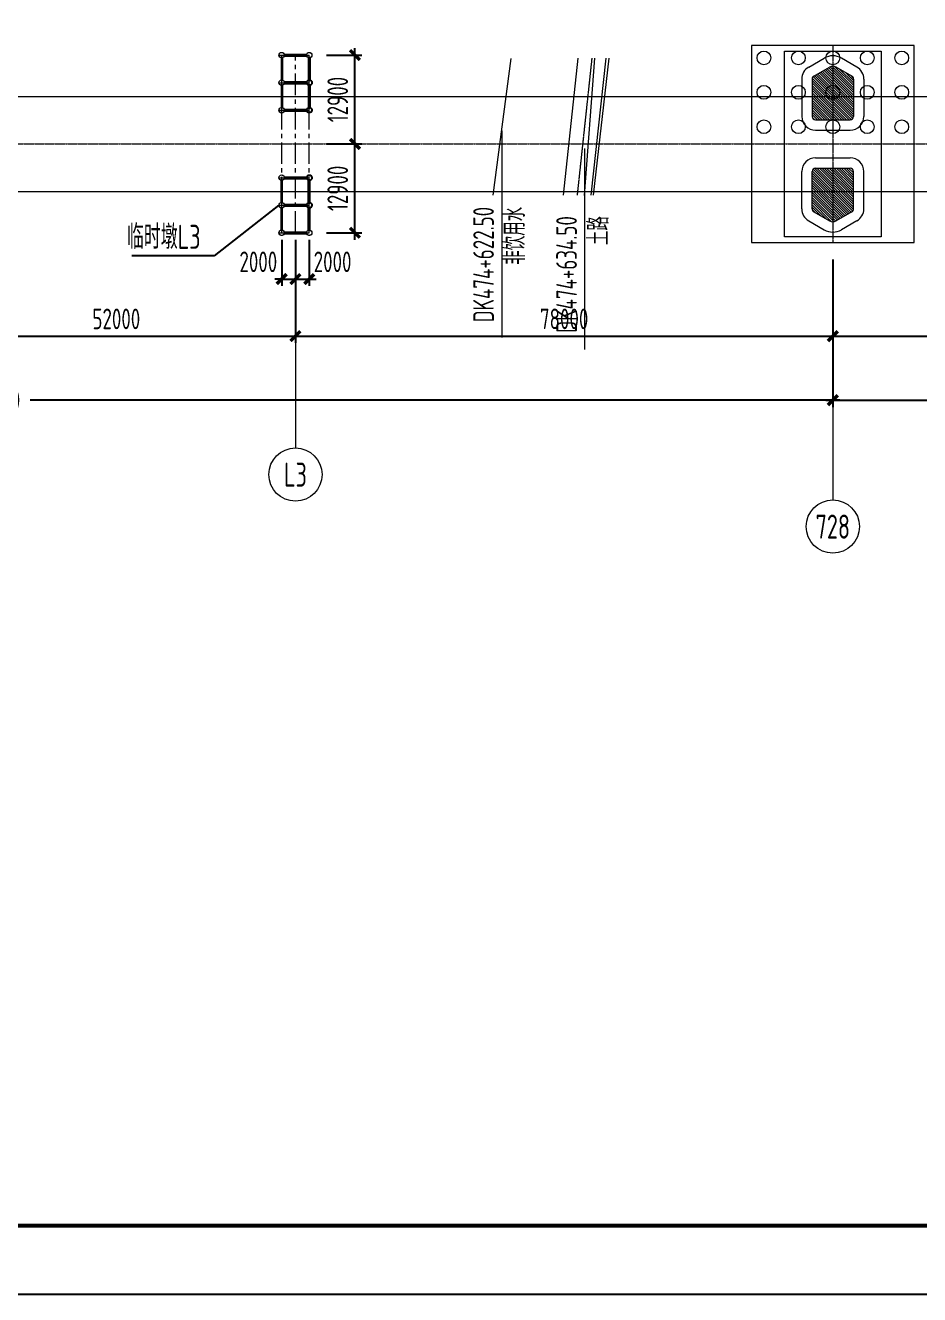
# Model space of a CAD drawing. Extents: x -2876908 to 633791, y -1383861 to 872234.
# Drawn here: x -1261022 to -1131223, y 278234 to 462546 of the extents above; entities that cross this region are included whole.
import ezdxf
from ezdxf.enums import TextEntityAlignment as Align

# ---------------------------------------------------------------- set-up
doc = ezdxf.new("R2010")
doc.units = 0
doc.header["$LTSCALE"] = 5
doc.header["$MEASUREMENT"] = 0
doc.linetypes.add('CENTER', pattern=[2, 1.25, -0.25, 0.25, -0.25])
doc.linetypes.add('DASHED', pattern=[0.75, 0.5, -0.25])
doc.layers.get('0').update_dxf_attribs({"linetype": 'CONTINUOUS', "lineweight": 25})
doc.layers.get('DEFPOINTS').update_dxf_attribs({"color": 35, "linetype": 'CONTINUOUS', "lineweight": 13})
for name, color, linetype, lineweight in [('1粗实线', 1, 'CONTINUOUS', 30), ('3中心线', 6, 'CENTER', 18), ('4虚线', 2, 'DASHED', 18), ('5标注', 3, 'CONTINUOUS', 15), ('6文本', 7, 'CONTINUOUS', 15), ('7边界线', 8, 'CONTINUOUS', 15), ('8轮廓线', 4, 'CONTINUOUS', 15), ('DIM', 3, 'CONTINUOUS', 0), ('HFZT', 5, 'CONTINUOUS', 15)]:
    doc.layers.add(name, color=color, linetype=linetype, lineweight=lineweight)
doc.layers.add('M_Prof', color=2, linetype='CONTINUOUS')
doc.styles.add('TSSD_Dimension', font='tssdeng.shx', dxfattribs={"width": 0.7, "bigfont": 'hztxt.shx'})
doc.styles.add('TSSD_NORM', font='tssdeng.shx', dxfattribs={"width": 0.7, "bigfont": 'hztxt.shx'})
doc.dimstyles.new('TSSD_100_100', dxfattribs={"dimtxt": 300, "dimasz": 100, "dimexe": 100, "dimexo": 250, "dimgap": 100, "dimtad": 1, "dimdec": 0, "dimzin": 0, "dimdsep": 46, "dimtxsty": 'TSSD_Dimension', "dimblk": 'ARCHTICK', "dimblk1": 'ARCHTICK', "dimblk2": 'ARCHTICK', "dimcen": 0, "dimdle": 100, "dimclrt": 7, "dimadec": 0, "dimazin": 0, "dimtfac": 1, "dimtdec": 0, "dimtix": 1, "dimtmove": 2, "dimatfit": 3, "dimfxl": 1, "dimtolj": 1, "dimtzin": 0, "dimarcsym": 0})

# ---------------------------------------------------------------- blocks, each defined once
blk = doc.blocks.new('图框')
blk.add_line((81210, -10000), (-1573790, -10000))
at = {"color": 7, "linetype": 'Continuous'}
blk.add_lwpolyline([(-1598790, -10000), (-1598790, 287000), (81210, 287000), (81210, -10000), (-1598790, -10000)], dxfattribs=at)
at = {"layer": '1粗实线', "color": 7, "linetype": 'Continuous', "const_width": 600}
blk.add_lwpolyline([(-1573790, 0), (-1573790, 277000), (71210, 277000), (71210, 0), (-1573790, 0)], dxfattribs=at)
at = {"layer": 'HFZT', "color": 2, "style": 'TSSD_NORM', "width": 0.7}
for tag, height, p in [('比例尺', 2500, (63962, 21000)), ('图号', 2500, (36224, 7000)), ('日期', 2500, (63962, 7000)), ('图名', 4000, (-19528, 4250))]:
    blk.add_attdef(tag, text='', height=height, dxfattribs=at).set_placement(p, align=Align.MIDDLE)
blk = doc.blocks.new('平面图')
at = {"layer": '7边界线', "ltscale": 5}
h = blk.add_hatch(dxfattribs=at)
h.set_pattern_fill('ANSI31', color=256, scale=2000, angle=-90)
h.set_pattern_definition([(315, (-1982605.12, 608318.16), (176.776695, 176.776695), [])])
h.paths.add_polyline_path([(-1008295, -4003, 0.4142136), (-1008795, -3503), (-1013795, -3503, 0.4142136), (-1014295, -4003), (-1014295, -9437, 0.2679751), (-1014045, -9870), (-1011795, -11169, 0.2679233), (-1010795, -11169), (-1008545, -9870, 0.2679492), (-1008295, -9437)])
h.paths.add_polyline_path([(-1014295, 3997, 0.4142136), (-1013795, 3497), (-1008795, 3497, 0.4142136), (-1008295, 3997), (-1008295, 9431, 0.2679492), (-1008545, 9864), (-1010795, 11163, 0.2679233), (-1011795, 11163), (-1014045, 9864, 0.2679751), (-1014295, 9431)])
at = {"layer": '3中心线'}
for p, q in [((-1011295, 14297), (-1011295, -14303)), ((-1048361, -7443), (-1046230, 12443))]:
    blk.add_line(p, q, dxfattribs=at)
blk.add_lwpolyline([(-1432236, 0), (212764, 0)], dxfattribs=at)
at = {"layer": '7边界线'}
for p, q in [((-1060604, -7414), (-1057986, 12414)), ((-1050372, -7443), (-1048241, 12443)), ((-1047347, -7472), (-1045844, 12472)), ((-1046349, -7443), (-1044218, 12443)), ((-1046017, -7437), (-1043774, 12437)), ((-1014795, 11163), (-1012545, 12462)), ((-1014795, 11163), (-1012545, 12462)), ((-1014045, 9864), (-1011795, 11163)), ((-1008545, 9864), (-1010795, 11163)), ((-1007795, 11163), (-1010045, 12462)), ((-1007795, 11163), (-1010045, 12462)), ((-1015795, 9431), (-1015795, 3997)), ((-1015795, 9431), (-1015795, 3997)), ((-1014295, 9431), (-1014295, 3997)), ((-1008295, 9431), (-1008295, 3997)), ((-1006795, 9431), (-1006795, 3997)), ((-1006795, 9431), (-1006795, 3997)), ((-1059295, -28107), (-1059295, 1893)), ((-1013795, 3497), (-1008795, 3497)), ((-1013795, 1997), (-1008795, 1997)), ((-1013795, 1997), (-1008795, 1997)), ((-1047295, -29859), (-1047295, -638)), ((-1013795, -2003), (-1008795, -2003)), ((-1013795, -2003), (-1008795, -2003)), ((-1013795, -3503), (-1008795, -3503)), ((-1015795, -9437), (-1015795, -4003)), ((-1015795, -9437), (-1015795, -4003)), ((-1014295, -9437), (-1014295, -4003)), ((-1008295, -9437), (-1008295, -4003)), ((-1006795, -9437), (-1006795, -4003)), ((-1006795, -9437), (-1006795, -4003)), ((-1014045, -9870), (-1011795, -11169)), ((-1008545, -9870), (-1010795, -11169)), ((-1014795, -11170), (-1012545, -12468)), ((-1014795, -11170), (-1012545, -12468)), ((-1007795, -11169), (-1010045, -12468)), ((-1007795, -11169), (-1010045, -12468))]:
    blk.add_line(p, q, dxfattribs=at)
blk.add_lwpolyline([(-1023095, 14297), (-1023095, -14303), (-999495, -14303), (-999495, 14297), (-1023095, 14297)], dxfattribs=at)
blk.add_lwpolyline([(-1018295, 13497), (-1004295, 13497), (-1004295, -13503), (-1018295, -13503)], close=True, dxfattribs=at)
for centre in [(-1021295, 12497), (-1016295, 12497), (-1011295, 12497), (-1006295, 12497), (-1001295, 12497), (-1021295, 7497), (-1016295, 7497), (-1011295, 7497), (-1006295, 7497), (-1001295, 7497), (-1021295, 2497), (-1016295, 2497), (-1011295, 2497), (-1006295, 2497), (-1001295, 2497)]:
    blk.add_circle(centre, 1000, dxfattribs=at)
for centre, radius, start, end in [((-1013795, 9431), 2000, 119.99446, 180), ((-1013795, 9431), 2000, 119.99446, 180), ((-1011295, 10297), 2500, 60, 119.99446), ((-1011295, 10297), 2500, 60, 119.99446), ((-1011295, 10297), 1000, 60, 119.99446), ((-1008795, 9431), 2000, 0, 60), ((-1013795, 9431), 500, 119.99446, 180), ((-1008795, 9431), 500, 0, 60), ((-1013795, 3997), 2000, 180, 270), ((-1013795, 3997), 2000, 180, 270), ((-1013795, 3997), 500, 180, 270), ((-1008795, 3997), 500, 270, 0), ((-1008795, 3997), 2000, 270, 0), ((-1008795, 3997), 2000, 270, 0), ((-1013795, -4003), 2000, 90, 180), ((-1013795, -4003), 2000, 90, 180), ((-1013795, -4003), 500, 90, 180), ((-1008795, -4003), 2000, 0, 90), ((-1008795, -4003), 2000, 0, 90), ((-1008795, -4003), 500, 0, 90), ((-1013795, -9437), 2000, 180, 240.00554), ((-1013795, -9437), 2000, 180, 240.00554), ((-1013795, -9437), 500, 180, 240.00554), ((-1008795, -9437), 500, 300, 0), ((-1008795, -9437), 2000, 300, 0), ((-1008795, -9437), 2000, 300, 0), ((-1011295, -10303), 2500, 240.00554, 300), ((-1011295, -10303), 2500, 240.00554, 300), ((-1011295, -10303), 1000, 240.00554, 300)]:
    blk.add_arc(centre, radius, start, end, dxfattribs=at)
at = {"layer": '8轮廓线'}
for points in [[(-1432236, 6900), (212764, 6900)], [(-1432236, -6900), (212764, -6900)]]:
    blk.add_lwpolyline(points, dxfattribs=at)
at = {"layer": '7边界线', "style": 'TSSD_NORM', "width": 0.7}
for s, p in [('非饮用水', (-1058995, -9134)), ('土路', (-1046813, -10476))]:
    blk.add_text(s, height=3000, rotation=90, dxfattribs=at).set_placement(p, align=Align.TOP_RIGHT)
for s, p in [('DK474+622.50', (-1059595, -9134)), ('DK474+634.50', (-1047545, -10476))]:
    blk.add_text(s, height=3000, rotation=90, dxfattribs=at).set_placement(p, align=Align.BOTTOM_RIGHT)
blk = doc.blocks.new('_ArchTick')
at = {"color": 0, "linetype": 'ByBlock', "const_width": 0.5}
blk.add_lwpolyline([(-0.71, -0.71), (0.71, 0.71)], dxfattribs=at)
blk = doc.blocks.new('*D57')
at = {"layer": 'DEFPOINTS', "color": 0, "transparency": 16777216}
for p in [(-1273821, 436797), (-1221821, 432305), (-1221821, 417425)]:
    blk.add_point(p, dxfattribs=at)
at = {"layer": 'DIM', "color": 0, "linetype": 'ByBlock', "lineweight": -2, "transparency": 16777216}
blk.add_line((-1273821, 434297), (-1273821, 416425), dxfattribs=at)
at = {"layer": 'DIM', "color": 0, "lineweight": -2, "transparency": 16777216}
for p, q in [((-1221821, 429805), (-1221821, 416425)), ((-1274821, 417425), (-1220821, 417425))]:
    blk.add_line(p, q, dxfattribs=at)
at = {"layer": 'DIM', "color": 0, "lineweight": -2, "transparency": 16777216, "xscale": 1000, "yscale": 1000, "zscale": 1000, "rotation": 180}
blk.add_blockref('_ArchTick', (-1273821, 417425), dxfattribs=at)
at = {"layer": 'DIM', "color": 0, "lineweight": -2, "transparency": 16777216, "xscale": 1000, "yscale": 1000, "zscale": 1000}
blk.add_blockref('_ArchTick', (-1221821, 417425), dxfattribs=at)
at = {"layer": 'DIM', "color": 7, "transparency": 16777216, "insert": (-1247821, 419925), "char_height": 3000, "attachment_point": 5, "style": 'TSSD_Dimension'}
blk.add_mtext('\\A1;52000', dxfattribs=at)
blk = doc.blocks.new('*D58')
at = {"layer": 'DEFPOINTS', "color": 0, "transparency": 16777216}
for p in [(-1221821, 432305), (-1143821, 431025), (-1143821, 417425)]:
    blk.add_point(p, dxfattribs=at)
at = {"layer": 'DIM', "color": 0, "linetype": 'ByBlock', "lineweight": -2, "transparency": 16777216}
blk.add_line((-1221821, 429805), (-1221821, 416425), dxfattribs=at)
at = {"layer": 'DIM', "color": 0, "lineweight": -2, "transparency": 16777216}
for p, q in [((-1143821, 428525), (-1143821, 416425)), ((-1222821, 417425), (-1142821, 417425))]:
    blk.add_line(p, q, dxfattribs=at)
at = {"layer": 'DIM', "color": 0, "lineweight": -2, "transparency": 16777216, "xscale": 1000, "yscale": 1000, "zscale": 1000, "rotation": 180}
blk.add_blockref('_ArchTick', (-1221821, 417425), dxfattribs=at)
at = {"layer": 'DIM', "color": 0, "lineweight": -2, "transparency": 16777216, "xscale": 1000, "yscale": 1000, "zscale": 1000}
blk.add_blockref('_ArchTick', (-1143821, 417425), dxfattribs=at)
at = {"layer": 'DIM', "color": 7, "transparency": 16777216, "insert": (-1182821, 419925), "char_height": 3000, "attachment_point": 5, "style": 'TSSD_Dimension'}
blk.add_mtext('\\A1;78000', dxfattribs=at)
blk = doc.blocks.new('*D59')
at = {"layer": 'DEFPOINTS', "color": 0, "transparency": 16777216}
for p in [(-1065821, 433802, 40), (-1143821, 431025), (-1065821, 417425)]:
    blk.add_point(p, dxfattribs=at)
at = {"layer": 'DIM', "color": 0, "lineweight": -2, "transparency": 16777216}
for p, q in [((-1065821, 431302), (-1065821, 416425)), ((-1144821, 417425), (-1064821, 417425))]:
    blk.add_line(p, q, dxfattribs=at)
at = {"layer": 'DIM', "color": 0, "linetype": 'ByBlock', "lineweight": -2, "transparency": 16777216}
blk.add_line((-1143821, 428525), (-1143821, 416425), dxfattribs=at)
at = {"layer": 'DIM', "color": 0, "lineweight": -2, "transparency": 16777216, "xscale": 1000, "yscale": 1000, "zscale": 1000, "rotation": 180}
blk.add_blockref('_ArchTick', (-1143821, 417425), dxfattribs=at)
at = {"layer": 'DIM', "color": 0, "lineweight": -2, "transparency": 16777216, "xscale": 1000, "yscale": 1000, "zscale": 1000}
blk.add_blockref('_ArchTick', (-1065821, 417425), dxfattribs=at)
at = {"layer": 'DIM', "color": 7, "transparency": 16777216, "insert": (-1104821, 419925), "char_height": 3000, "attachment_point": 5, "style": 'TSSD_Dimension'}
blk.add_mtext('\\A1;78000', dxfattribs=at)
blk = doc.blocks.new('*D77')
at = {"layer": 'DEFPOINTS', "color": 0, "transparency": 16777216}
for p in [(-1403821, 431020), (-1143821, 431020), (-1143821, 408125)]:
    blk.add_point(p, dxfattribs=at)
at = {"layer": 'DIM', "color": 0, "linetype": 'ByBlock', "lineweight": -2, "transparency": 16777216}
blk.add_line((-1403821, 428520), (-1403821, 407125), dxfattribs=at)
at = {"layer": 'DIM', "color": 0, "lineweight": -2, "transparency": 16777216}
for p, q in [((-1143821, 428520), (-1143821, 407125)), ((-1404821, 408125), (-1271526, 408125)), ((-1142821, 408125), (-1260319, 408125))]:
    blk.add_line(p, q, dxfattribs=at)
at = {"layer": 'DIM', "color": 0, "lineweight": -2, "transparency": 16777216, "xscale": 1000, "yscale": 1000, "zscale": 1000, "rotation": 180}
blk.add_blockref('_ArchTick', (-1403821, 408125), dxfattribs=at)
at = {"layer": 'DIM', "color": 0, "lineweight": -2, "transparency": 16777216, "xscale": 1000, "yscale": 1000, "zscale": 1000}
blk.add_blockref('_ArchTick', (-1143821, 408125), dxfattribs=at)
at = {"layer": 'DIM', "color": 7, "transparency": 16777216, "insert": (-1265922, 408125), "char_height": 3000, "attachment_point": 5, "style": 'TSSD_Dimension'}
blk.add_mtext('\\A1;260000', dxfattribs=at)
blk = doc.blocks.new('*D78')
at = {"layer": 'DEFPOINTS', "color": 0, "transparency": 16777216}
for p in [(-1143821, 431020), (-883821, 431025), (-883821, 408125)]:
    blk.add_point(p, dxfattribs=at)
at = {"layer": 'DIM', "color": 0, "linetype": 'ByBlock', "lineweight": -2, "transparency": 16777216}
blk.add_line((-1143821, 428520), (-1143821, 407125), dxfattribs=at)
at = {"layer": 'DIM', "color": 0, "lineweight": -2, "transparency": 16777216}
for p, q in [((-883821, 428525), (-883821, 407125)), ((-1144821, 408125), (-1012997, 408125)), ((-882821, 408125), (-1001789, 408125))]:
    blk.add_line(p, q, dxfattribs=at)
at = {"layer": 'DIM', "color": 0, "lineweight": -2, "transparency": 16777216, "xscale": 1000, "yscale": 1000, "zscale": 1000, "rotation": 180}
blk.add_blockref('_ArchTick', (-1143821, 408125), dxfattribs=at)
at = {"layer": 'DIM', "color": 0, "lineweight": -2, "transparency": 16777216, "xscale": 1000, "yscale": 1000, "zscale": 1000}
blk.add_blockref('_ArchTick', (-883821, 408125), dxfattribs=at)
at = {"layer": 'DIM', "color": 7, "transparency": 16777216, "insert": (-1007393, 408125), "char_height": 3000, "attachment_point": 5, "style": 'TSSD_Dimension'}
blk.add_mtext('\\A1;260000', dxfattribs=at)
blk = doc.blocks.new('f32r')
blk.add_circle((359330, -14033), 3863)
at = {"layer": '5标注'}
blk.add_line((359330, 3400), (359330, -10170), dxfattribs=at)
at = {"layer": '6文本', "style": 'TSSD_NORM', "width": 0.7}
blk.add_text('728', height=3500, dxfattribs=at).set_placement((359330, -14040), align=Align.MIDDLE_CENTER)
blk = doc.blocks.new('F3T')
at = {"layer": '5标注'}
blk.add_line((-1152808, 14863), (-1152808, -408), dxfattribs=at)
blk.add_circle((-1152808, -4271), 3863, dxfattribs=at)
at = {"layer": '5标注', "style": 'TSSD_NORM', "width": 0.7}
blk.add_text('L3', height=3500, dxfattribs=at).set_placement((-1152808, -4278), align=Align.MIDDLE_CENTER)
blk = doc.blocks.new('*D1851')
at = {"layer": 'DEFPOINTS', "color": 0, "transparency": 16777216}
for p in [(-1219821, 445328), (-1213183, 445328), (-1219821, 432428)]:
    blk.add_point(p, dxfattribs=at)
at = {"layer": 'DIM', "color": 0, "lineweight": -2, "transparency": 16777216}
for p, q in [((-1213183, 431428), (-1213183, 446328)), ((-1217321, 445328), (-1212183, 445328))]:
    blk.add_line(p, q, dxfattribs=at)
at = {"layer": 'DIM', "color": 0, "linetype": 'ByBlock', "lineweight": -2, "transparency": 16777216}
blk.add_line((-1217321, 432428), (-1212183, 432428), dxfattribs=at)
at = {"layer": 'DIM', "color": 0, "lineweight": -2, "transparency": 16777216, "xscale": 1000, "yscale": 1000, "zscale": 1000}
for p, rotation in [((-1213183, 445328), 90), ((-1213183, 432428), 270)]:
    blk.add_blockref('_ArchTick', p, dxfattribs=dict(at, rotation=rotation))
at = {"layer": 'DIM', "color": 7, "transparency": 16777216, "insert": (-1215683, 438878), "char_height": 3000, "attachment_point": 5, "rotation": 90, "style": 'TSSD_Dimension'}
blk.add_mtext('\\A1;12900', dxfattribs=at)
blk = doc.blocks.new('*D1852')
at = {"layer": 'DEFPOINTS', "color": 0, "transparency": 16777216}
for p in [(-1219821, 458228), (-1213183, 458228), (-1219821, 445328)]:
    blk.add_point(p, dxfattribs=at)
at = {"layer": 'DIM', "color": 0, "lineweight": -2, "transparency": 16777216}
for p, q in [((-1213183, 444328), (-1213183, 459228)), ((-1217321, 458228), (-1212183, 458228))]:
    blk.add_line(p, q, dxfattribs=at)
at = {"layer": 'DIM', "color": 0, "linetype": 'ByBlock', "lineweight": -2, "transparency": 16777216}
blk.add_line((-1217321, 445328), (-1212183, 445328), dxfattribs=at)
at = {"layer": 'DIM', "color": 0, "lineweight": -2, "transparency": 16777216, "xscale": 1000, "yscale": 1000, "zscale": 1000}
for p, rotation in [((-1213183, 458228), 90), ((-1213183, 445328), 270)]:
    blk.add_blockref('_ArchTick', p, dxfattribs=dict(at, rotation=rotation))
at = {"layer": 'DIM', "color": 7, "transparency": 16777216, "insert": (-1215683, 451778), "char_height": 3000, "attachment_point": 5, "rotation": 90, "style": 'TSSD_Dimension'}
blk.add_mtext('\\A1;12900', dxfattribs=at)
blk = doc.blocks.new('*D1853')
at = {"layer": 'DEFPOINTS', "color": 0, "transparency": 16777216}
for p in [(-1223821, 433928), (-1221821, 433928), (-1221821, 425712)]:
    blk.add_point(p, dxfattribs=at)
at = {"layer": 'DIM', "color": 0, "linetype": 'ByBlock', "lineweight": -2, "transparency": 16777216}
blk.add_line((-1223821, 431428), (-1223821, 424712), dxfattribs=at)
at = {"layer": 'DIM', "color": 0, "lineweight": -2, "transparency": 16777216}
for p, q in [((-1221821, 431428), (-1221821, 424712)), ((-1223821, 425712), (-1224821, 425712)), ((-1223821, 425712), (-1221821, 425712)), ((-1221821, 425712), (-1220821, 425712))]:
    blk.add_line(p, q, dxfattribs=at)
at = {"layer": 'DIM', "color": 0, "lineweight": -2, "transparency": 16777216, "xscale": 1000, "yscale": 1000, "zscale": 1000}
blk.add_blockref('_ArchTick', (-1223821, 425712), dxfattribs=at)
at = {"layer": 'DIM', "color": 0, "lineweight": -2, "transparency": 16777216, "xscale": 1000, "yscale": 1000, "zscale": 1000, "rotation": 180}
blk.add_blockref('_ArchTick', (-1221821, 425712), dxfattribs=at)
at = {"layer": 'DIM', "color": 7, "transparency": 16777216, "insert": (-1227210, 428212), "char_height": 3000, "attachment_point": 5, "style": 'TSSD_Dimension'}
blk.add_mtext('\\A1;2000', dxfattribs=at)
blk = doc.blocks.new('*D1854')
at = {"layer": 'DEFPOINTS', "color": 0, "transparency": 16777216}
for p in [(-1221821, 433928), (-1219821, 433928), (-1219821, 425712)]:
    blk.add_point(p, dxfattribs=at)
at = {"layer": 'DIM', "color": 0, "linetype": 'ByBlock', "lineweight": -2, "transparency": 16777216}
blk.add_line((-1221821, 431428), (-1221821, 424712), dxfattribs=at)
at = {"layer": 'DIM', "color": 0, "lineweight": -2, "transparency": 16777216}
for p, q in [((-1219821, 431428), (-1219821, 424712)), ((-1222821, 425712), (-1218821, 425712))]:
    blk.add_line(p, q, dxfattribs=at)
at = {"layer": 'DIM', "color": 0, "lineweight": -2, "transparency": 16777216, "xscale": 1000, "yscale": 1000, "zscale": 1000, "rotation": 180}
blk.add_blockref('_ArchTick', (-1221821, 425712), dxfattribs=at)
at = {"layer": 'DIM', "color": 0, "lineweight": -2, "transparency": 16777216, "xscale": 1000, "yscale": 1000, "zscale": 1000}
blk.add_blockref('_ArchTick', (-1219821, 425712), dxfattribs=at)
at = {"layer": 'DIM', "color": 7, "transparency": 16777216, "insert": (-1216433, 428212), "char_height": 3000, "attachment_point": 5, "style": 'TSSD_Dimension'}
blk.add_mtext('\\A1;2000', dxfattribs=at)

msp = doc.modelspace()

# ---------------------------------------------------------------- linework, layer by layer
at = {"layer": '3中心线', "ltscale": 500}
for p, q in [((-1224221.088, 458227.767), (-1219421.088, 458227.767)), ((-1223821.088, 432427.773), (-1223821.088, 458227.767)), ((-1221821.088, 432427.773), (-1221821.088, 458227.767)), ((-1219821.088, 432427.773), (-1219821.088, 458227.767)), ((-1224221.088, 454227.767), (-1219421.088, 454227.767)), ((-1224221.088, 450227.767), (-1219421.088, 450227.767)), ((-1224221.088, 440427.773), (-1219421.088, 440427.773)), ((-1224221.088, 436427.773), (-1219421.088, 436427.773)), ((-1224221.088, 432427.773), (-1219421.088, 432427.773))]:
    msp.add_line(p, q, dxfattribs=at)
at = {"layer": '4虚线', "ltscale": 500}
for p, q in [((-1223912.088, 457838.256), (-1223912.088, 454617.278)), ((-1223730.088, 457838.256), (-1223730.088, 454617.278)), ((-1223431.577, 458318.767), (-1220210.599, 458318.767)), ((-1223431.577, 458136.767), (-1220210.599, 458136.767)), ((-1219912.088, 457838.256), (-1219912.088, 454617.278)), ((-1219730.088, 457838.256), (-1219730.088, 454617.278)), ((-1223912.088, 453838.256), (-1223912.088, 450617.278)), ((-1223730.088, 453838.256), (-1223730.088, 450617.278)), ((-1223431.577, 454318.767), (-1220210.599, 454318.767)), ((-1223431.577, 454136.767), (-1220210.599, 454136.767)), ((-1219912.088, 453838.256), (-1219912.088, 450617.278)), ((-1219730.088, 453838.256), (-1219730.088, 450617.278)), ((-1223431.577, 450318.767), (-1220210.599, 450318.767)), ((-1223431.577, 450136.767), (-1220210.599, 450136.767)), ((-1223431.577, 440518.773), (-1220210.599, 440518.773)), ((-1223912.088, 436817.284), (-1223912.088, 440038.262)), ((-1223730.088, 436817.284), (-1223730.088, 440038.262)), ((-1223431.577, 440336.773), (-1220210.599, 440336.773)), ((-1219912.088, 436817.284), (-1219912.088, 440038.262)), ((-1219730.088, 436817.284), (-1219730.088, 440038.262)), ((-1223912.088, 432817.284), (-1223912.088, 436038.262)), ((-1223730.088, 432817.284), (-1223730.088, 436038.262)), ((-1223431.577, 436518.773), (-1220210.599, 436518.773)), ((-1223431.577, 436336.773), (-1220210.599, 436336.773)), ((-1219912.088, 432817.284), (-1219912.088, 436038.262)), ((-1219730.088, 432817.284), (-1219730.088, 436038.262)), ((-1223431.577, 432518.773), (-1220210.599, 432518.773)), ((-1223431.577, 432336.773), (-1220210.599, 432336.773))]:
    msp.add_line(p, q, dxfattribs=at)
for centre in [(-1223821.088, 458227.767), (-1219821.088, 458227.767), (-1223821.088, 454227.767), (-1223821.088, 450227.767), (-1223821.088, 440427.773), (-1223821.088, 436427.773), (-1223821.088, 432427.773), (-1219821.088, 432427.773)]:
    msp.add_circle(centre, 384, dxfattribs=at)
at = {"layer": '8轮廓线'}
for p, q in [((-1223918.088, 457839.706), (-1223918.088, 454615.828)), ((-1223724.088, 457839.706), (-1223724.088, 454615.828)), ((-1223918.088, 453839.706), (-1223918.088, 450615.828)), ((-1223724.088, 453839.706), (-1223724.088, 450615.828)), ((-1223918.088, 436815.834), (-1223918.088, 440039.713)), ((-1223724.088, 436815.834), (-1223724.088, 440039.713)), ((-1223918.088, 432815.834), (-1223918.088, 436039.713)), ((-1223724.088, 432815.834), (-1223724.088, 436039.713))]:
    msp.add_line(p, q, dxfattribs=at)
for centre in [(-1223821.088, 458227.767), (-1219821.088, 458227.767), (-1223821.088, 454227.767), (-1219821.088, 454227.767), (-1223821.088, 450227.767), (-1219821.088, 450227.767), (-1223821.088, 440427.773), (-1219821.088, 440427.773), (-1223821.088, 436427.773), (-1219821.088, 436427.773), (-1223821.088, 432427.773), (-1219821.088, 432427.773)]:
    msp.add_circle(centre, 400, dxfattribs=at)
at = {"layer": 'M_Prof'}
for p, q in [((-1223433.027, 458324.767), (-1220209.148, 458324.767)), ((-1223433.027, 458130.767), (-1220209.148, 458130.767)), ((-1219918.088, 457839.706), (-1219918.088, 454615.828)), ((-1219724.088, 457839.706), (-1219724.088, 454615.828)), ((-1223433.027, 454324.767), (-1220209.148, 454324.767)), ((-1223433.027, 454130.767), (-1220209.148, 454130.767)), ((-1219918.088, 453839.706), (-1219918.088, 450615.828)), ((-1219724.088, 453839.706), (-1219724.088, 450615.828)), ((-1223433.027, 450324.767), (-1220209.148, 450324.767)), ((-1223433.027, 450130.767), (-1220209.148, 450130.767)), ((-1223433.027, 440524.773), (-1220209.148, 440524.773)), ((-1223433.027, 440330.773), (-1220209.148, 440330.773)), ((-1219918.088, 436815.834), (-1219918.088, 440039.713)), ((-1219724.088, 436815.834), (-1219724.088, 440039.713)), ((-1223433.027, 436524.773), (-1220209.148, 436524.773)), ((-1223433.027, 436330.773), (-1220209.148, 436330.773)), ((-1219918.088, 432815.834), (-1219918.088, 436039.713)), ((-1219724.088, 432815.834), (-1219724.088, 436039.713)), ((-1223433.027, 432524.773), (-1220209.148, 432524.773)), ((-1223433.027, 432330.773), (-1220209.148, 432330.773))]:
    msp.add_line(p, q, dxfattribs=at)
for centre in [(-1219821.088, 454227.767), (-1219821.088, 450227.767), (-1219821.088, 440427.773), (-1219821.088, 436427.773)]:
    msp.add_circle(centre, 384, dxfattribs=at)

# ---------------------------------------------------------------- block references
msp.add_blockref('图框', (9028.284, 288233.761))
at = {"layer": '3中心线', "ltscale": 500}
msp.add_blockref('平面图', (-132525.75, 445327.77), dxfattribs=at)
at = {"layer": 'DIM'}
for name, p in [('F3T', (-69012.9, 401585.03)), ('f32r', (-1503151.02, 403798.683))]:
    msp.add_blockref(name, p, dxfattribs=at)

# ---------------------------------------------------------------- texts
at = {"layer": '6文本', "insert": (-1235596.567, 430078.238), "char_height": 3500, "attachment_point": 9, "style": 'TSSD_NORM'}
msp.add_mtext('临时墩L3', dxfattribs=at)

# ---------------------------------------------------------------- dimensions: what is measured, and where the dimension line sits
at = {"layer": 'DIM'}
for base, p1, p2, picture, middle in [((-1213183.005, 458227.767), (-1219821.088, 445327.77), (-1219821.088, 458227.767), '*D1852', (-1215683.005, 451777.769)), ((-1213183.005, 445327.77), (-1219821.088, 432427.773), (-1219821.088, 445327.77), '*D1851', (-1215683.005, 438877.772))]:
    dim = msp.add_linear_dim(base=base, p1=p1, p2=p2, angle=90, dimstyle='TSSD_100_100', override={"dimtxt": 3000, "dimasz": 1000, "dimexe": 1000, "dimexo": 2500, "dimgap": 1000, "dimdle": 1000}, dxfattribs=at)
    dim.commit()
    dim.dimension.update_dxf_attribs({"geometry": picture, "text_midpoint": middle})
for base, p1, p2, picture, middle in [((-1221821.088, 417424.65), (-1273821.088, 436797.323), (-1221821.088, 432305.27), '*D57', (-1247821.088, 419924.65)), ((-1065821.088, 417424.65), (-1143821.14, 431024.611), (-1065821.088, 433802.111, 40.489), '*D59', (-1104821.114, 419924.65)), ((-1143821.14, 417424.65), (-1221821.088, 432305.27), (-1143821.14, 431024.611), '*D58', (-1182821.114, 419924.65))]:
    dim = msp.add_linear_dim(base=base, p1=p1, p2=p2, dimstyle='TSSD_100_100', override={"dimtxt": 3000, "dimasz": 1000, "dimexe": 1000, "dimexo": 2500, "dimgap": 1000, "dimdle": 1000}, dxfattribs=at)
    dim.commit()
    dim.dimension.update_dxf_attribs({"geometry": picture, "text_midpoint": middle})
for base, p1, p2, picture, middle in [((-1221821.088, 425712.334), (-1223821.088, 433927.773), (-1221821.088, 433927.773), '*D1853', (-1227209.549, 428212.334)), ((-1219821.088, 425712.334), (-1221821.088, 433927.773), (-1219821.088, 433927.773), '*D1854', (-1216432.626, 428212.334)), ((-1143821.14, 408124.878), (-1403821.088, 431019.817), (-1143821.14, 431019.817), '*D77', (-1265922.498, 408124.878)), ((-883821.14, 408124.878), (-1143821.14, 431019.817), (-883821.14, 431024.611), '*D78', (-1007393.025, 408124.878))]:
    dim = msp.add_linear_dim(base=base, p1=p1, p2=p2, dimstyle='TSSD_100_100', override={"dimtxt": 3000, "dimasz": 1000, "dimexe": 1000, "dimexo": 2500, "dimgap": 1000, "dimdle": 1000}, dxfattribs=at)
    dim.commit()
    dim.dimension.update_dxf_attribs({"geometry": picture, "text_midpoint": middle, "dimtype": 160})

# ---------------------------------------------------------------- leaders
at = {"layer": 'DIM', "annotation_type": 0, "has_hookline": 1, "hookline_direction": 1, "text_width": 9981.784}
msp.add_leader([(-1224221.088, 436427.773), (-1233596.567, 429078.238), (-1234596.567, 429078.238)], dimstyle='TSSD_100_100', override={"dimtxt": 3000, "dimasz": 1000, "dimexe": 1000, "dimexo": 2500, "dimgap": 1000, "dimdle": 1000}, dxfattribs=at)

doc.saveas('drawing.dxf')
